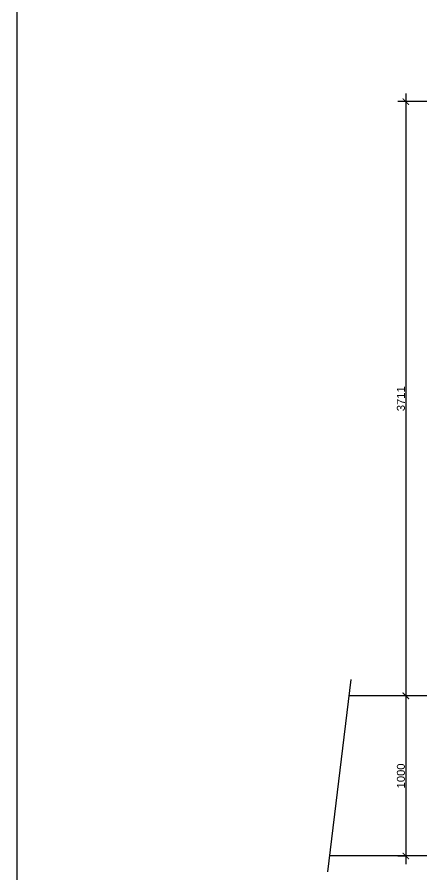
# Model space of a CAD drawing. Extents: x 250879 to 348495, y -51522 to -9360.
# Drawn here: x 260473 to 262997, y -24886 to -19530 of the extents above; entities that cross this region are included whole.
import ezdxf

# ---------------------------------------------------------------- set-up
doc = ezdxf.new("R2010")
doc.units = 0
doc.layers.get('0').update_dxf_attribs({"linetype": 'CONTINUOUS'})
doc.layers.get('DEFPOINTS').update_dxf_attribs({"color": 9, "linetype": 'CONTINUOUS'})
doc.layers.add('AXIS', color=1, linetype='CONTINUOUS')
doc.layers.add('WALL', color=7, linetype='CONTINUOUS')
doc.styles.add('STYLE1', font='sanss___.ttf', dxfattribs={"height": 50})
doc.dimstyles.new('style1', dxfattribs={"dimtxt": 50, "dimasz": 40, "dimexe": 50, "dimexo": 3, "dimgap": 5, "dimtad": 1, "dimdec": 0, "dimdsep": 46, "dimtxsty": 'STYLE1', "dimblk1": 'ARCHTICK', "dimblk2": 'ARCHTICK', "dimsah": 1, "dimcen": 2.5, "dimdle": 50, "dimclrd": 3, "dimclre": 3, "dimclrt": 3, "dimadec": 0, "dimazin": 0, "dimtfac": 1, "dimtdec": 0, "dimtmove": 2, "dimatfit": 2, "dimldrblk": 'ARCHTICK', "dimfxl": 1, "dimtolj": 1, "dimtzin": 0, "dimarcsym": 0})

# ---------------------------------------------------------------- blocks, each defined once
blk = doc.blocks.new('_ARCHTICK')
at = {"color": 0, "linetype": 'ByBlock', "const_width": 0.15}
blk.add_lwpolyline([(-0.5, -0.5), (0.5, 0.5)], dxfattribs=at)
blk = doc.blocks.new('*D1119')
at = {"layer": 'DEFPOINTS', "color": 0, "transparency": 16777216}
for p in [(263118.8, -20057.7), (262897.8, -23768.7), (263118.8, -23768.7)]:
    blk.add_point(p, dxfattribs=at)
at = {"layer": 'WALL', "color": 3, "lineweight": -2, "transparency": 16777216}
for p, q in [((262897.8, -20007.7), (262897.8, -23818.7)), ((263115.8, -20057.7), (262847.8, -20057.7)), ((263115.8, -23768.7), (262847.8, -23768.7))]:
    blk.add_line(p, q, dxfattribs=at)
at = {"layer": 'WALL', "color": 3, "lineweight": -2, "transparency": 16777216, "xscale": 40, "yscale": 40, "zscale": 40}
for p, rotation in [((262897.8, -20057.7), 90), ((262897.8, -23768.7), 270)]:
    blk.add_blockref('_ARCHTICK', p, dxfattribs=dict(at, rotation=rotation))
at = {"layer": 'WALL', "color": 3, "transparency": 16777216, "insert": (262867, -21913.2), "char_height": 50, "attachment_point": 5, "rotation": 90, "style": 'STYLE1'}
blk.add_mtext('\\A1;3711', dxfattribs=at)
blk = doc.blocks.new('*D1147')
at = {"layer": 'DEFPOINTS', "color": 0, "transparency": 16777216}
for p in [(262897.8, -23768.7), (262897.8, -24768.7), (262897.8, -24768.7)]:
    blk.add_point(p, dxfattribs=at)
at = {"layer": 'WALL', "color": 3, "lineweight": -2, "transparency": 16777216}
for p, q in [((262897.8, -23718.7), (262897.8, -24818.7)), ((262894.8, -23768.7), (262847.8, -23768.7)), ((262894.8, -24768.7), (262847.8, -24768.7))]:
    blk.add_line(p, q, dxfattribs=at)
at = {"layer": 'WALL', "color": 3, "lineweight": -2, "transparency": 16777216, "xscale": 40, "yscale": 40, "zscale": 40}
for p, rotation in [((262897.8, -23768.7), 90), ((262897.8, -24768.7), 270)]:
    blk.add_blockref('_ARCHTICK', p, dxfattribs=dict(at, rotation=rotation))
at = {"layer": 'WALL', "color": 3, "transparency": 16777216, "insert": (262867.1, -24268.7), "char_height": 50, "attachment_point": 5, "rotation": 90, "style": 'STYLE1'}
blk.add_mtext('\\A1;1000', dxfattribs=at)

msp = doc.modelspace()

# ---------------------------------------------------------------- linework, layer by layer
at = {"layer": 'AXIS'}
msp.add_line((262553.83326, -23666.92201), (262409.40172, -24866.83719), dxfattribs=at)
at = {"layer": 'WALL', "linetype": 'Continuous'}
for p, q in [((265035.81694, -23768.66838), (262541.58624, -23768.66838)), ((265321.74194, -24768.66838), (262421.21812, -24768.66838))]:
    msp.add_line(p, q, dxfattribs=at)
msp.add_lwpolyline([(260472.89313, -16380.03703), (311150.81778, -16380.03703), (311150.81778, -31242.63333), (260472.89313, -31242.63333)], close=True, dxfattribs=at)
at = {"layer": 'WALL', "linetype": 'Continuous', "const_width": 3}
for points in [[(262421.21812, -24768.66838), (265321.74194, -24768.66838), (267120.81771, -23648.27093)], [(265035.81694, -23768.66838), (262541.58624, -23768.66838)]]:
    msp.add_lwpolyline(points, dxfattribs=at)

# ---------------------------------------------------------------- dimensions: what is measured, and where the dimension line sits
at = {"layer": 'WALL'}
for base, p1, p2, picture, middle in [((262897.80621, -23768.66838), (263118.81694, -20057.66838), (263118.81694, -23768.66838), '*D1119', (262867.01746, -21913.16838)), ((262897.80621, -24768.66838), (262897.80621, -23768.66838), (262897.80621, -24768.66838), '*D1147', (262867.05175, -24268.66838))]:
    dim = msp.add_linear_dim(base=base, p1=p1, p2=p2, angle=90, dimstyle='style1', dxfattribs=at)
    dim.commit()
    dim.dimension.update_dxf_attribs({"geometry": picture, "text_midpoint": middle})

doc.saveas('drawing.dxf')
